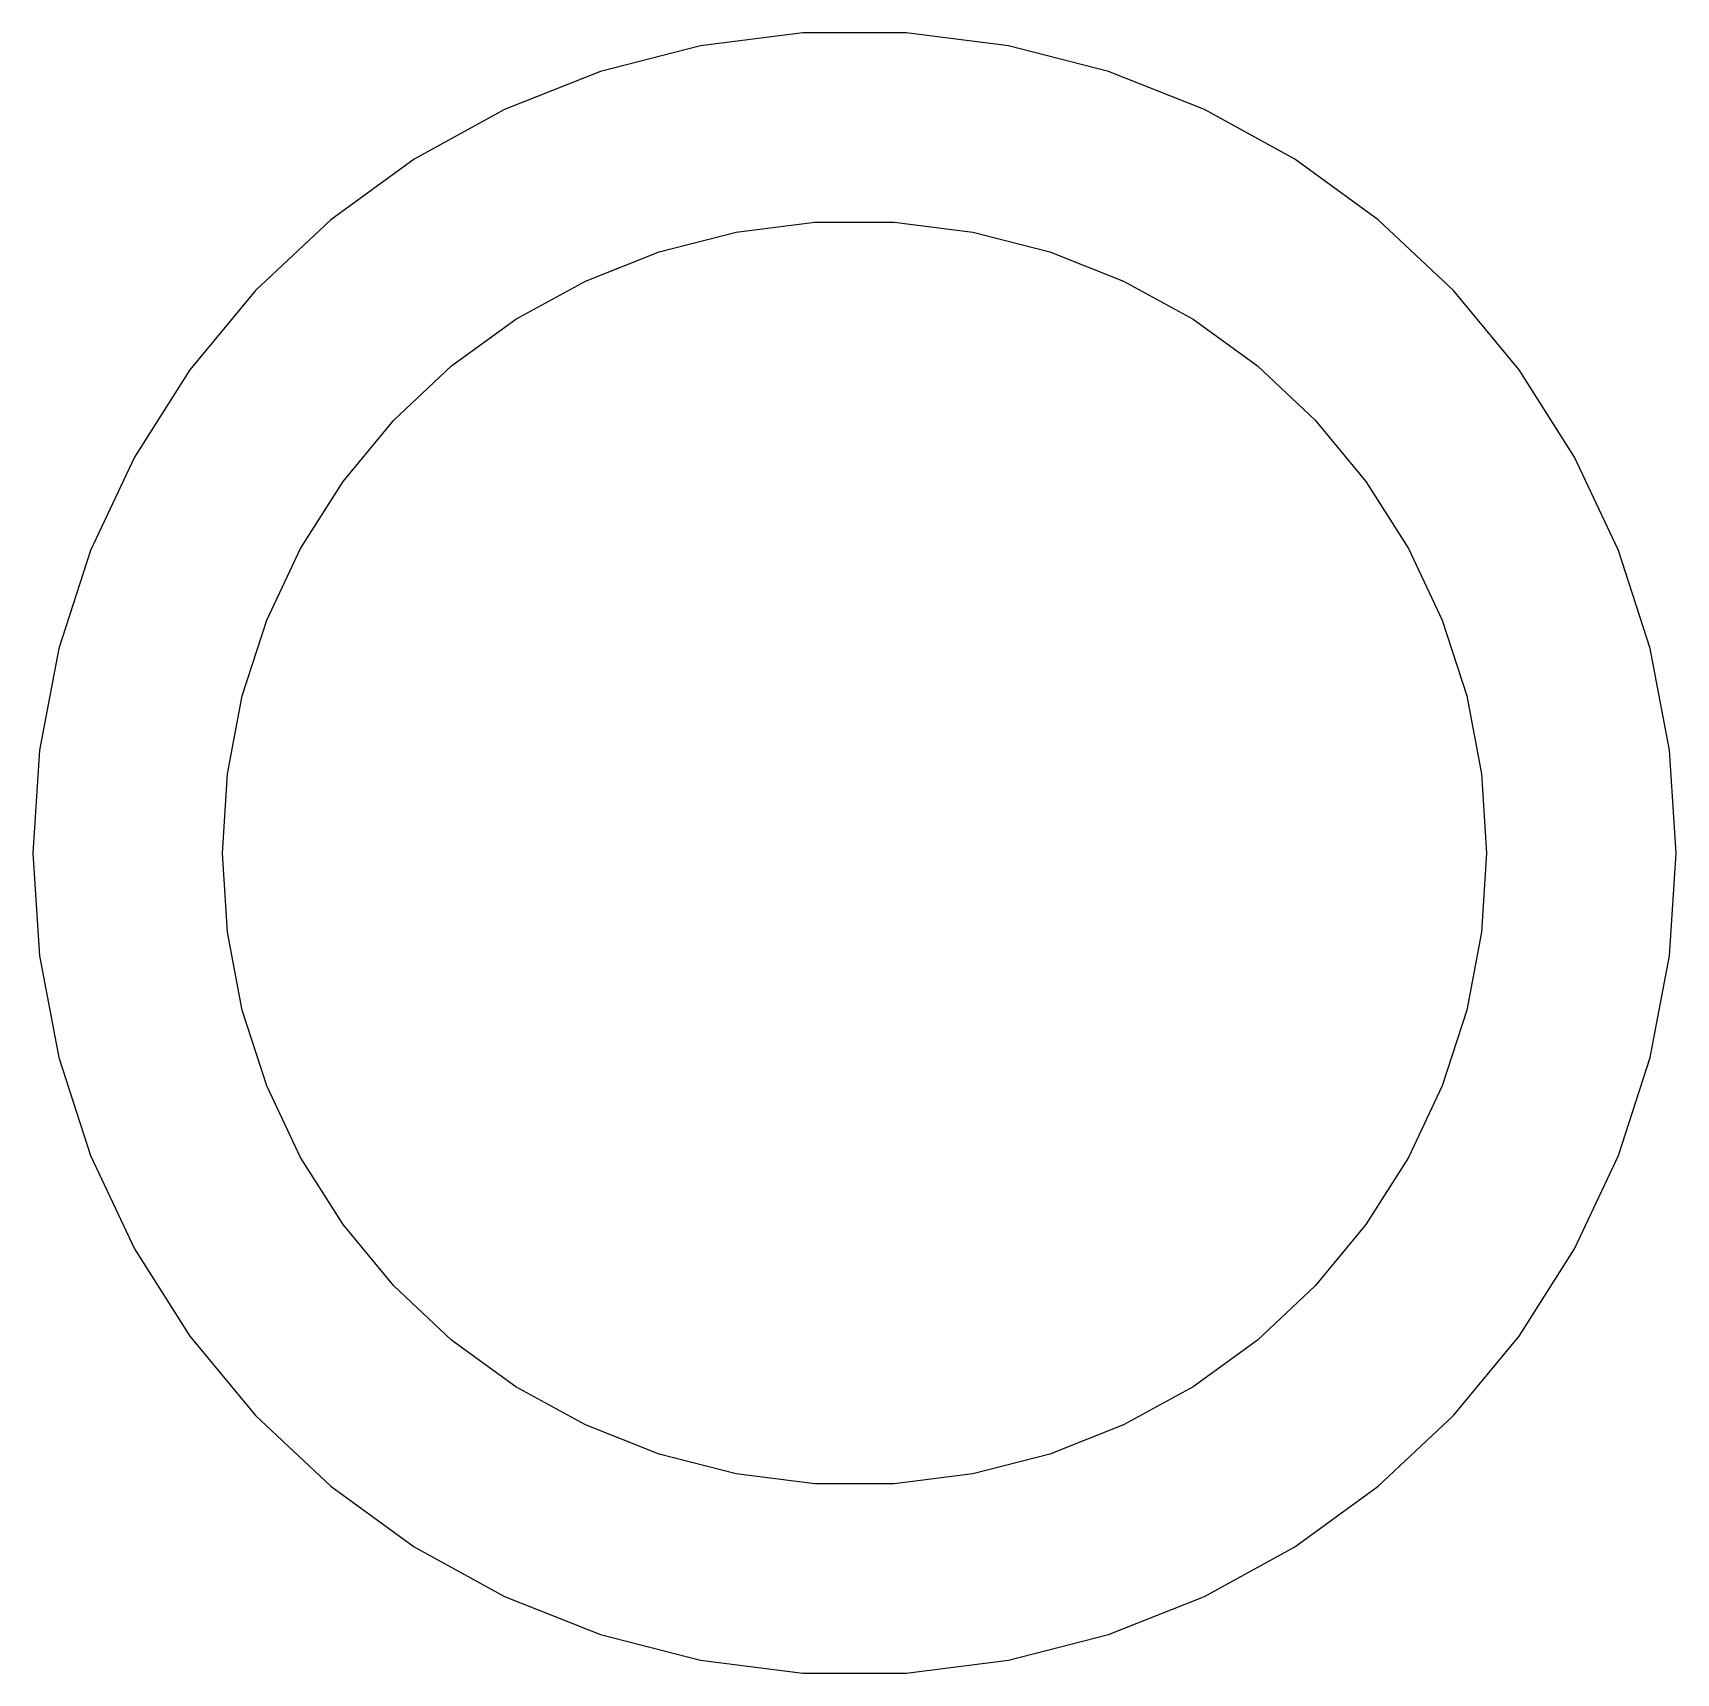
# Model space of a CAD drawing. Header units: metres. Extents: x -26 to 26, y -25.9 to 25.9.
import ezdxf

# ---------------------------------------------------------------- set-up
doc = ezdxf.new("R2010")
doc.units = ezdxf.units.M

msp = doc.modelspace()

# ---------------------------------------------------------------- linework, layer by layer
for p, q in [((-4.8719, 25.5395), (-8.03444, 24.7275)), ((-1.63255, 25.9487), (-4.8719, 25.5395)), ((1.63255, 25.9487), (-1.63255, 25.9487)), ((4.8719, 25.5395), (1.63255, 25.9487)), ((8.03444, 24.7275), (4.8719, 25.5395)), ((-8.03444, 24.7275), (-11.0703, 23.5255)), ((11.0703, 23.5255), (8.03444, 24.7275)), ((-11.0703, 23.5255), (-13.9315, 21.9525)), ((13.9315, 21.9525), (11.0703, 23.5255)), ((-13.9315, 21.9525), (-16.573, 20.0333)), ((16.573, 20.0333), (13.9315, 21.9525)), ((-16.573, 20.0333), (-18.9532, 17.7982)), ((-3.74762, 19.6457), (-1.2558, 19.9605)), ((-1.2558, 19.9605), (1.2558, 19.9605)), ((1.2558, 19.9605), (3.74762, 19.6457)), ((18.9532, 17.7982), (16.573, 20.0333)), ((-6.18033, 19.0211), (-3.74762, 19.6457)), ((3.74762, 19.6457), (6.18033, 19.0211)), ((-8.51558, 18.0965), (-6.18033, 19.0211)), ((6.18033, 19.0211), (8.51558, 18.0965)), ((-18.9532, 17.7982), (-21.0344, 15.2824)), ((-10.7165, 16.8866), (-8.51558, 18.0965)), ((8.51558, 18.0965), (10.7165, 16.8866)), ((21.0344, 15.2824), (18.9532, 17.7982)), ((-12.7485, 15.4103), (-10.7165, 16.8866)), ((10.7165, 16.8866), (12.7485, 15.4103)), ((-21.0344, 15.2824), (-22.784, 12.5256)), ((-14.5794, 13.6909), (-12.7485, 15.4103)), ((12.7485, 15.4103), (14.5794, 13.6909)), ((22.784, 12.5256), (21.0344, 15.2824)), ((-16.1803, 11.7557), (-14.5794, 13.6909)), ((14.5794, 13.6909), (16.1803, 11.7557)), ((-22.784, 12.5256), (-24.1742, 9.57123)), ((24.1742, 9.57123), (22.784, 12.5256)), ((-17.5261, 9.63507), (-16.1803, 11.7557)), ((16.1803, 11.7557), (17.5261, 9.63507)), ((-24.1742, 9.57123), (-25.1832, 6.46593)), ((-18.5955, 7.36249), (-17.5261, 9.63507)), ((17.5261, 9.63507), (18.5955, 7.36249)), ((25.1832, 6.46593), (24.1742, 9.57123)), ((-19.3717, 4.97379), (-18.5955, 7.36249)), ((18.5955, 7.36249), (19.3717, 4.97379)), ((-25.1832, 6.46593), (-25.795, 3.25865)), ((25.795, 3.25865), (25.1832, 6.46593)), ((-19.8423, 2.50665), (-19.3717, 4.97379)), ((19.3717, 4.97379), (19.8423, 2.50665)), ((-25.795, 3.25865), (-26, 0)), ((26, 0), (25.795, 3.25865)), ((-20, 0), (-19.8423, 2.50665)), ((19.8423, 2.50665), (20, 0)), ((-26, 0), (-25.795, -3.25865)), ((-19.8423, -2.50665), (-20, 0)), ((20, 0), (19.8423, -2.50665)), ((25.795, -3.25865), (26, 0)), ((-19.3717, -4.97379), (-19.8423, -2.50665)), ((19.8423, -2.50665), (19.3717, -4.97379)), ((-25.795, -3.25865), (-25.1832, -6.46593)), ((25.1832, -6.46593), (25.795, -3.25865)), ((-18.5955, -7.36249), (-19.3717, -4.97379)), ((19.3717, -4.97379), (18.5955, -7.36249)), ((-25.1832, -6.46593), (-24.1742, -9.57123)), ((24.1742, -9.57123), (25.1832, -6.46593)), ((-17.5261, -9.63507), (-18.5955, -7.36249)), ((18.5955, -7.36249), (17.5261, -9.63507)), ((-24.1742, -9.57123), (-22.784, -12.5256)), ((-16.1803, -11.7557), (-17.5261, -9.63507)), ((17.5261, -9.63507), (16.1803, -11.7557)), ((22.784, -12.5256), (24.1742, -9.57123)), ((-14.5794, -13.6909), (-16.1803, -11.7557)), ((16.1803, -11.7557), (14.5794, -13.6909)), ((-22.784, -12.5256), (-21.0344, -15.2824)), ((21.0344, -15.2824), (22.784, -12.5256)), ((-12.7485, -15.4103), (-14.5794, -13.6909)), ((14.5794, -13.6909), (12.7485, -15.4103)), ((-21.0344, -15.2824), (-18.9532, -17.7982)), ((-10.7165, -16.8866), (-12.7485, -15.4103)), ((12.7485, -15.4103), (10.7165, -16.8866)), ((18.9532, -17.7982), (21.0344, -15.2824)), ((-8.51558, -18.0965), (-10.7165, -16.8866)), ((10.7165, -16.8866), (8.51558, -18.0965)), ((-18.9532, -17.7982), (-16.573, -20.0333)), ((-6.18033, -19.0211), (-8.51558, -18.0965)), ((8.51558, -18.0965), (6.18033, -19.0211)), ((16.573, -20.0333), (18.9532, -17.7982)), ((-3.74762, -19.6457), (-6.18033, -19.0211)), ((6.18033, -19.0211), (3.74762, -19.6457)), ((-1.2558, -19.9605), (-3.74762, -19.6457)), ((3.74762, -19.6457), (1.2558, -19.9605)), ((-16.573, -20.0333), (-13.9315, -21.9525)), ((1.2558, -19.9605), (-1.2558, -19.9605)), ((13.9315, -21.9525), (16.573, -20.0333)), ((-13.9315, -21.9525), (-11.0703, -23.5255)), ((11.0703, -23.5255), (13.9315, -21.9525)), ((-11.0703, -23.5255), (-8.03444, -24.7275)), ((8.03444, -24.7275), (11.0703, -23.5255)), ((-8.03444, -24.7275), (-4.8719, -25.5395)), ((4.8719, -25.5395), (8.03444, -24.7275)), ((-4.8719, -25.5395), (-1.63255, -25.9487)), ((-1.63255, -25.9487), (1.63255, -25.9487)), ((1.63255, -25.9487), (4.8719, -25.5395))]:
    msp.add_line(p, q)

doc.saveas('drawing.dxf')
